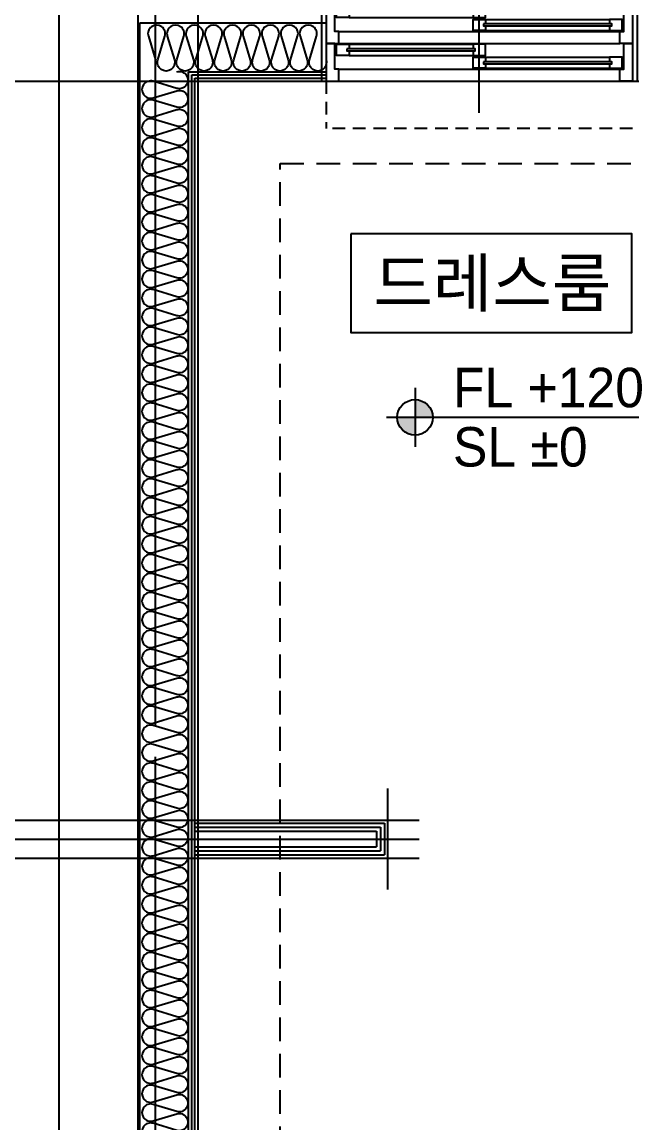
# Model space of a CAD drawing. Header units: millimetres. Extents: x -24416 to 92204, y -190080 to 23760.
# Drawn here: x 4260 to 6190, y -176317 to -172830 of the extents above; entities that cross this region are included whole.
import ezdxf
from ezdxf.enums import TextEntityAlignment as Align

# ---------------------------------------------------------------- set-up
doc = ezdxf.new("R2010")
doc.units = ezdxf.units.MM
doc.header["$LTSCALE"] = 50
for name, pattern in [('AUDIT_D_220706163347-0', [0]), ('CEN', [62, 60, -1, 0, -1]), ('H', [1.3, 0.8, -0.5]), ('HID', [2.3, 1.5, -0.8])]:
    doc.linetypes.add(name, pattern=pattern)
for name, color, linetype in [('A-레벨', 7, 'AUDIT_D_220706163347-0'), ('A-창호부호', 4, 'Continuous'), ('CEN_CON', 1, 'CEN'), ('CEN_WALL', 12, 'CEN'), ('CONC', 2, 'Continuous'), ('dan1', 7, 'HID'), ('INS', 8, 'Continuous'), ('WAL_DRY', 7, 'Continuous'), ('WIN', 4, 'Continuous'), ('실명', 3, 'AUDIT_D_220706163347-0'), ('실명박스', 7, 'AUDIT_D_220706163347-0'), ('커튼박스', 6, 'Continuous')]:
    doc.layers.add(name, color=color, linetype=linetype)
doc.layers.add('Defpoint', color=135, linetype='Continuous', plot=False)
doc.layers.add('MC', color=135, linetype='Continuous', plot=False)
doc.styles.add('HAUD01', font='Dotum.ttf')

# ---------------------------------------------------------------- blocks, each defined once
blk = doc.blocks.new('WIN_이중창_1000')
at = {"layer": 'Defpoint'}
for p, q in [((-15, 240), (-15, 0)), ((985, 240), (985, 0))]:
    blk.add_line(p, q, dxfattribs=at)
at = {"layer": 'WIN'}
blk.add_line((485, -100), (485, 340), dxfattribs=at)
at = {"layer": 'WIN', "color": 8}
for p, q in [((942, 240), (28, 240)), ((897, 237), (505, 237)), ((465, 196), (73, 196)), ((897, 202), (505, 202)), ((930, 158), (40, 158)), ((465, 161), (73, 161)), ((930, 120), (40, 120)), ((897, 117), (505, 117)), ((465, 76), (73, 76)), ((897, 82), (505, 82)), ((930, 38), (40, 38)), ((465, 41), (73, 41)), ((930, 0), (40, 0))]:
    blk.add_line(p, q, dxfattribs=at)
at = {"layer": 'WIN'}
for points in [[(40, 158), (28, 158), (28, 240), (0, 240), (0, 120), (40, 120), (40, 158)], [(505, 216.5), (505, 202), (465, 202), (465, 237), (505, 237), (505, 222.5)], [(904, 222.5), (904, 216.5), (498, 216.5), (498, 222.5), (904, 222.5)], [(897, 216.5), (897, 202), (937, 202), (937, 237), (897, 237), (897, 222.5)], [(930, 158), (942, 158), (942, 240), (970, 240), (970, 120), (930, 120), (930, 158)], [(73, 175.5), (73, 161), (33, 161), (33, 196), (73, 196), (73, 181.5)], [(472, 181.5), (472, 175.5), (66, 175.5), (66, 181.5), (472, 181.5)], [(465, 175.5), (465, 161), (505, 161), (505, 196), (465, 196), (465, 181.5)], [(40, 38), (28, 38), (28, 120), (0, 120), (0, 0), (40, 0), (40, 38)], [(505, 96.5), (505, 82), (465, 82), (465, 117), (505, 117), (505, 102.5)], [(897, 96.5), (897, 82), (937, 82), (937, 117), (897, 117), (897, 102.5)], [(930, 38), (942, 38), (942, 120), (970, 120), (970, 0), (930, 0), (930, 38)], [(73, 55.5), (73, 41), (33, 41), (33, 76), (73, 76), (73, 61.5)], [(465, 55.5), (465, 41), (505, 41), (505, 76), (465, 76), (465, 61.5)], [(904, 102.5), (904, 96.5), (498, 96.5), (498, 102.5), (904, 102.5)], [(472, 61.5), (472, 55.5), (66, 55.5), (66, 61.5), (472, 61.5)]]:
    blk.add_lwpolyline(points, dxfattribs=at)
blk = doc.blocks.new('insul1')
blk.add_lwpolyline([(0, 0.25, 1.344031), (0.35, 0.25), (0.2, 0.75, -1.344031), (0.55, 0.75), (0.4, 0.25)], format="xyb")
blk = doc.blocks.new('U-131B(기본)', base_point=(-85340.5, -187585.7))
at = {"layer": 'CEN_CON'}
blk.add_line((-85340.5, -187885.7), (-85340.5, -176950.7), dxfattribs=at)
at = {"layer": 'CEN_WALL'}
blk.add_line((-85945.5, -182045.7), (-84505.5, -182045.7), dxfattribs=at)
at = {"layer": 'CONC'}
for p, q in [((-85645.5, -187585.7), (-85645.5, -177840.7)), ((-85395.5, -185895.7), (-85395.5, -178040.7))]:
    blk.add_line(p, q, dxfattribs=at)
at = {"layer": 'dan1'}
blk.add_lwpolyline([(-81595.5, -185445.7), (-84945.5, -185445.7), (-84945.5, -179905.7), (-81595.5, -179905.7)], dxfattribs=at)
at = {"layer": 'INS'}
for p, q in [((-85390.5, -185890.7), (-85390.5, -179460.7)), ((-85390.5, -179460.7), (-84800.5, -179460.7)), ((-85235.5, -185735.7), (-85235.5, -179615.7)), ((-85235.5, -179615.7), (-84800.5, -179615.7))]:
    blk.add_line(p, q, dxfattribs=at)
at = {"layer": 'MC'}
for p, q in [((-85205.5, -187885.7), (-85205.5, -176950.7)), ((-85945.5, -179645.7), (-83175.5, -179645.7)), ((-84605.5, -182205.7), (-84605.5, -181885.7)), ((-85945.5, -181985.7), (-84505.5, -181985.7)), ((-85945.5, -182105.7), (-84505.5, -182105.7))]:
    blk.add_line(p, q, dxfattribs=at)
at = {"layer": 'WAL_DRY'}
for p, q in [((-85225.5, -185725.7), (-85225.5, -179625.7)), ((-85225.5, -179625.7), (-84800.5, -179625.7)), ((-85215.5, -185715.7), (-85215.5, -179635.7)), ((-85215.5, -179635.7), (-84800.5, -179635.7)), ((-85215.5, -181995.7), (-84615.5, -181995.7)), ((-84615.5, -181995.7), (-84615.5, -182095.7)), ((-85215.5, -182008.2), (-84628, -182008.2)), ((-85215.5, -182020.7), (-84640.5, -182020.7)), ((-84640.5, -182020.7), (-84640.5, -182070.7)), ((-84628, -182008.2), (-84628, -182083.2)), ((-85215.5, -182070.7), (-84640.5, -182070.7)), ((-85215.5, -182083.2), (-84628, -182083.2)), ((-85215.5, -182095.7), (-84615.5, -182095.7))]:
    blk.add_line(p, q, dxfattribs=at)
at = {"layer": '커튼박스', "linetype": 'H'}
for p in [(-84800.5, -179645.7), (-83830.5, -179795.7)]:
    blk.add_line(p, (-84800.5, -179795.7), dxfattribs=at)
at = {"layer": 'INS', "xscale": -150, "yscale": 150, "zscale": 150, "row_count": 1, "column_count": 9, "row_spacing": 0, "column_spacing": -60}
blk.add_blockref('insul1', (-84800.5, -179615.7), dxfattribs=at)
at = {"layer": 'INS', "xscale": -150.0000000000003, "yscale": 150.0000000000003, "zscale": 150.0000000000001, "rotation": 90, "row_count": 1, "column_count": 102, "row_spacing": 4.733165431326071e-30, "column_spacing": -60.00000000000013}
blk.add_blockref('insul1', (-85235.5, -179615.7), dxfattribs=at)
at = {"layer": 'WIN', "xscale": -1}
blk.add_blockref('WIN_이중창_1000', (-83830.5, -179645.7), dxfattribs=at)
blk = doc.blocks.new('A$Cb33ca4a3')
at = {"layer": 'A-레벨'}
h = blk.add_hatch(color=256, dxfattribs=at)
h.paths.add_polyline_path([(5503.3, -197898.7), (5503.3, -197842.5), (5447.1, -197842.5, 0.414214)])
h.paths.add_polyline_path([(5503.3, -197786.2), (5503.3, -197842.5), (5559.6, -197842.5, 0.414214)])
for p, q in [((5503.3, -197748.7), (5503.3, -197936.2)), ((6250.4, -197842.5), (5413.3, -197842.5))]:
    blk.add_line(p, q, dxfattribs=at)
blk.add_circle((5503.3, -197842.5), 56.2, dxfattribs=at)
at = {"layer": 'A-레벨', "color": 4, "style": 'HAUD01'}
for s, p in [('FL +120', (5623.4, -197810.5)), ('SL %%P0', (5623.4, -197998.2))]:
    blk.add_text(s, height=125, dxfattribs=at).set_placement(p)

msp = doc.modelspace()

# ---------------------------------------------------------------- linework, layer by layer
at = {"layer": '실명박스'}
msp.add_lwpolyline([(5300.3, -173501.6), (5300.3, -173814.1), (6189.3, -173814.1), (6189.3, -173501.6)], close=True, dxfattribs=at)

# ---------------------------------------------------------------- block references
msp.add_blockref('U-131B(기본)', (4681.9, -180958))
at = {"layer": 'A-창호부호'}
msp.add_blockref('A$Cb33ca4a3', (0, 23760), dxfattribs=at)

# ---------------------------------------------------------------- texts
at = {"layer": '실명', "style": 'HAUD01'}
msp.add_text('드레스룸', height=150, dxfattribs=at).set_placement((5748.2, -173655.6), align=Align.MIDDLE)

doc.saveas('drawing.dxf')
